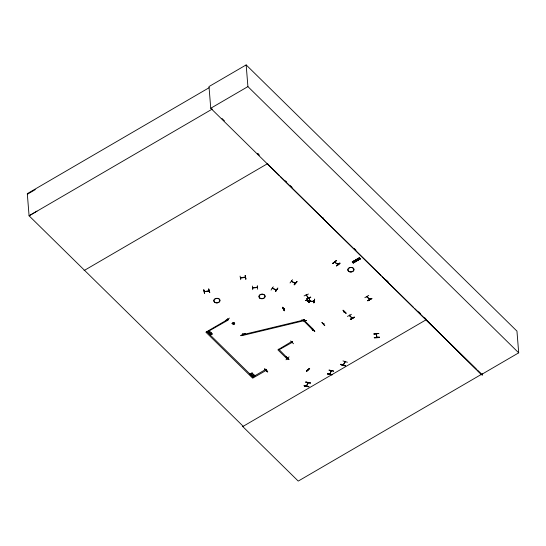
<?xml version="1.0" encoding="UTF-8"?>
<svg xmlns="http://www.w3.org/2000/svg" width="546" height="546" viewBox="0 0 546 546"><rect width="100%" height="100%" fill="white"/><g stroke="black" fill="none" stroke-linecap="round" stroke-linejoin="round"><path stroke-width="0.82" d="M306.422 320.516C304.149 320.099 296.341 319.976 306.422 320.468M304.224 319.97L304.026 319.874M307.903 300.532L308.005 301.262L307.93 300.846M308.824 386.5C304.572 387.018 300.723 384.323 308.818 386.541M304.19 385.688L308.824 386.657M308.749 386.868L304.129 385.838M332.077 374.768L327.45 373.587L332.091 374.761L327.382 373.942L332.091 374.761M376.535 334.172L376.508 333.852M334.616 262.278L338.049 264.592L337.892 263.957M334.766 261.827L334.896 262.462L334.657 261.807M337.728 264.394L338.199 264.523L338.138 264.127M338.165 264.476L334.718 262.148M287.414 358.162L286.855 358.094M287.046 358.067L287.019 358.422L287.387 357.848M292.233 342.055L292.206 342.41L292.09 341.912L292.062 342.308L292.506 342.055M313.015 329.723L312.858 330.344L313.131 329.702M344.424 311.473L344.499 311.964L344.308 311.486M345.393 365.54C345.686 366.011 340.24 365.472 340.936 364.209M345.297 365.902L340.847 364.537M345.386 365.724L340.922 364.414M308.156 382.739L306.422 386.152L308.115 382.412L308.176 382.773L307.842 383.005L307.896 382.398M329.716 374.208L331.388 370.454M330.03 373.942L329.989 373.614M331.408 370.85L329.859 374.283L329.832 373.58M283.613 308.961L284.152 308.961L284.05 308.497M283.667 308.579L283.674 309.077L284.166 308.688M307.63 300.989L307.459 300.962M376.31 333.859L376.344 334.227L376.283 333.545M376.31 333.899L376.849 337.455L376.76 336.786M232.009 323.43C235.715 319.512 235.435 327.757 232.023 323.314M308.77 302.552L309.534 298.901M309.002 302.525L309.712 298.915M309.882 300.86L309.841 300.375C308.845 301.337 313.704 301.542 314.223 300.764M313.691 300.812L313.779 301.208L313.684 300.723M313.793 300.689L313.745 301.18M314.673 299.31L313.848 302.777M307.78 300.853L308.019 301.228L307.958 300.709M304.02 319.915L303.917 320.263L303.876 319.881M310.462 300.853L305.589 300.464L310.415 300.866M307.48 369.505L307.685 369.71M329.675 374.201L329.654 373.846M343.461 364.776L343.434 364.421M366.782 296.751L369.662 299.59L369.56 298.915M369.335 299.31L369.813 299.495L369.758 299.112M369.778 299.467L366.892 296.355M264.619 369.096C267.069 370.161 270.236 374.959 264.619 369.103L267.499 371.922M267.683 371.649L264.796 368.83M290.643 340.922L293.509 343.755M324.836 325.546L321.935 322.55M227.395 319.171L227.75 319.765L227.648 319.089M227.846 319.287L227.894 319.69L227.436 319.451M242.595 334.37L242.888 334.643L242.956 334.172L243.257 335.326L303.44 320.836M352.15 317.704L352.252 318.379L349.392 315.527M352.361 318.27L349.563 315.479M344.983 361.377L344.874 361.923M282.732 307.33L284.48 310.66M305.767 382.173L310.483 382.971L305.842 381.975M329.095 370.058L333.647 371.062M283.661 308.947L283.981 308.476M307.992 301.174L307.528 301.174L307.924 301.01M204.293 291.544L209.05 290.957L208.981 290.438M204.695 291.12L204.839 291.359M208.579 290.861L208.647 290.492M209.043 290.936L209.111 290.588M240.745 279.689L240.083 276.105M207.412 331.988L208.961 332.023L209.5 330.774M208.395 332.951L208.633 333.347L209.173 332.084M209.289 333.831L210.838 333.865L211.37 332.616M210.271 334.794L210.503 335.189L211.043 333.927M249.884 373.887L251.426 373.928L251.965 372.679M250.86 374.856L251.099 375.252L251.638 373.99M251.754 375.73L253.303 375.764L253.835 374.522M252.737 376.699L252.969 377.095L253.508 375.832M252.361 286.043L252.743 289.687M208.408 333.135L208.852 332.098M210.285 334.978L210.722 333.94M250.88 375.034L251.317 373.996M252.75 376.877L253.187 375.839M209.186 332.268L210.695 332.125L209.282 332.016L209.719 330.992M211.063 334.104L212.571 333.961L211.159 333.852L211.589 332.835M251.651 374.167L253.16 374.024L251.747 373.914L252.184 372.898M253.528 376.01L255.037 375.866L253.624 375.757L254.054 374.733M306.183 295.024L308.408 298.191L308.292 297.461M308.162 297.925L308.565 298.13L308.538 297.727M308.545 298.082L306.367 294.963M240.554 277.846L245.311 277.313M245.42 277.47L244.936 277.361M290.028 282.93L292.519 279.723M342.97 360.92L347.427 362.251M345.229 361.363L343.1 365.028L343.072 364.632M343.345 365.021L345.249 361.677M271.041 290.09L273.28 286.8M252.566 287.817C252.743 287.565 259.323 287.831 256.886 287.1M256.9 287.435L257.453 287.517M366.994 296.396L367.103 297.072L367.014 296.71M243.025 334.561L242.711 333.961M349.508 315.131L349.686 315.847L349.802 315.363M306.688 386.138L306.572 385.496M331.231 370.42L331.245 371.164L331.21 370.748M276.078 289.503L276.208 289.728M277.675 288.268C270.973 298.662 282.644 280.978 275.423 291.441M286.868 358.299L287.312 358.067M344.349 311.821L344.007 312.039L344.553 311.909M331.279 371.116L331.04 370.727M209.077 290.929L204.32 291.666L204.32 291.223M291.352 281.47L291.53 281.047M291.817 281.176L291.782 281.681L291.68 281.333M295.058 282.773L295.058 283.162M294.983 283.108L295.168 282.691L295.045 283.183M296.833 281.531L294.151 284.835L297.024 281.756M296.874 281.688L294.185 284.821L296.847 281.654M306.313 294.649L306.586 295.318L306.156 294.71M245.284 276.979L245.331 277.498L245.393 277.006M252.545 287.496L253.023 287.94L253.037 287.455M345.072 362.018L345.072 361.315M343.298 365.035L343.277 364.373M285.974 359.78L289.087 356.845M287.565 358.606L288.029 358.681L287.476 358.224M287.96 358.292L287.865 358.763L287.694 358.142M307.528 369.854L307.93 369.874M306.415 371.307L309.493 368.366M292.103 342.267L292.601 342.151L292.226 342.383M287.346 358.224L287.285 357.746M307.48 301.167L307.937 301.044M336.281 260.742L332.746 263.397M336.316 260.797L332.732 263.411L336.118 260.66M336.459 265.793C342.322 260.21 339.673 264.755 336.438 265.759M339.844 263.042L336.452 265.943L340.028 263.322M313.766 301.044L314.155 301.051M309.507 300.348C308.449 301.372 315.103 302.211 314.127 300.716M27.348 194.28L35.285 189.599M37.012 211.118L29.081 215.8L243.229 426.337L242.799 426.59L298.239 481.087L481.524 374.303L477.907 370.748M246.164 64.913L209.002 86.561L210.749 108.265L481.538 374.488L518.7 352.832L516.953 331.129L246.164 64.913L247.911 86.609L518.7 352.832M209.111 87.722L27.3 193.646L29.081 215.8L212.367 109.016M210.749 108.265L247.911 86.609M84.091 270.55L267.806 163.513M266.66 370.099L252.682 378.187L205.883 332.18L227.662 319.492L228.221 320.045L207.187 332.016M359.63 258.033L352.245 261.957L359.411 257.719M352.368 262.08L359.439 257.849L360.38 258.743L353.323 263.029L353.016 262.722L360.374 258.668M352.579 262.285L359.616 257.978L352.245 261.95M353.071 262.735L360.128 258.565L360.449 258.9M353.139 262.844L360.312 258.749M360.38 258.743L353.282 262.94M303.31 320.673L304.074 320.229L313.691 329.682L312.926 330.132L303.283 320.4M368.782 295.379L364.844 297.679M288.254 358.592L287.51 359.309L277.887 349.85L291.762 341.482M292.363 341.755L292.349 342.308L279.197 349.686M371.86 298.553C359.445 305.275 380.077 293.666 367.922 300.846M265.998 369.267L252.866 376.917M242.765 426.549L426.085 319.806L482.343 375.355L482.214 373.696M225.498 320.495L229.47 318.093M227.464 319.478L227.9 319.669L227.825 319.301M242.731 334.241L242.574 334.036M240.984 335.592C248.068 331.149 244.635 334.834 240.963 335.558M311.773 328.644L314.851 331.367L311.759 328.46M313.111 330.043L312.694 330.043M323.382 323.682C323.928 324.351 323.798 323.915 323.334 323.758M323.498 324.147L323.833 323.628M345.98 313.206L343.052 310.23L346.15 313.138M351.412 314.291L347.447 316.441M350.348 319.328C357.186 314.653 354.088 318.632 350.327 319.294M350.341 319.478L354.32 317.171L350.361 319.451M285.981 356.634L289.011 359.411L285.92 356.511M266.434 370.434L266.407 370.12C267.042 370.297 266.12 370.604 266.25 369.963M266.387 370.434L266.639 369.874M276.18 289.407L276.529 289.865L272.495 288.356M253.057 287.913L252.982 287.421M203.651 289.844L204.443 293.414M291.441 281.361L295.529 283.203L295.447 282.814M323.662 323.519L323.826 323.983L323.771 323.505M266.55 370.12L266.018 369.54M304.088 295.905L308.415 294.021M310.66 297.106L306.34 299.092M306.326 299.044L310.783 297.42L310.647 297.072M344.178 311.786L344.205 312.107M312.858 330.378L312.906 329.859M272.113 288.206L276.433 290.022L276.481 289.51M287.899 358.79L287.858 358.442M307.391 299.317L309.138 302.675L307.398 299.331M282.521 307.432L282.76 307.166L284.514 310.694M334.93 262.49L334.889 262.141M295.372 283.299L291.393 281.49M256.941 287.1L256.989 287.257M243.011 334.65L303.194 320.161M311.807 328.59L314.632 331.497M307.507 369.819L307.821 369.697M208.729 289.059L209.794 292.581L208.715 288.875M283.715 309.097L283.756 308.749M245.195 275.58L245.925 279.163L245.256 275.553M241.83 277.477L244.103 277.238M245.379 277.457L240.602 277.989L241.073 277.559M207.432 332.166L208.865 332.275M209.302 334.009L210.742 334.118M249.897 374.071L251.331 374.181M251.767 375.914L253.208 376.023M373.955 333.995L378.822 333.565M373.955 334.07L378.815 333.449L373.942 333.879M374.29 337.551L379.163 337.121M374.324 337.892C384.418 336.745 377.498 338.261 374.29 337.51M257.343 285.613L257.657 289.23M252.648 287.947L257.398 287.517M307.186 299.372L308.906 302.58M204.354 291.687L204.361 291.175M257.364 287.046L257.357 287.558M240.636 277.975L240.527 277.525M305.603 300.58L310.428 300.983M306.388 295.345L306.333 294.683M312.817 330.371L312.742 329.88M272.522 288.677L272.611 288.192M245.693 279.156L245.215 275.409M329.026 370.188L333.667 371.178M305.774 382.104L310.415 383.094M241.093 277.784L240.963 277.443M340.922 364.243L345.379 365.581M307.794 370.004L307.657 369.389M307.61 301.296L307.528 300.805M337.994 264.578L338.022 264.278M376.481 333.886L376.815 337.435L376.815 336.821M308.094 300.86L308.067 300.546M208.674 290.991L208.599 290.54M369.587 299.542L369.485 298.908M349.645 315.834L349.658 315.499M222.01 118.496L224.42 120.864M257.562 153.446L259.37 155.221M285.435 180.856L286.657 182.05M290.301 185.633L292.13 187.428M322.529 217.322L323.751 218.516M354.156 248.41L355.978 250.205M386.384 280.098L388.206 281.886M418.611 311.78L420.434 313.575M424.692 317.758L425.907 318.953M267.376 163.766L279.532 175.723M280.753 176.918L381.088 275.566M382.302 276.761L413.315 307.248M414.53 308.442L441.148 334.616M442.356 335.797L476.098 368.973M357.814 260.237L356.845 259.22M353.03 261.52L353.992 262.462M352.313 261.937L353.276 262.885M291.789 341.755L292.349 342.308M288.274 358.865L278.637 349.133M257.589 153.426L258.79 154.614M345.932 313.261L343.079 310.23M324.631 325.641L321.963 322.515M285.947 356.511L288.779 359.357M309.445 300.826L309.398 300.382M371.73 298.403L367.779 300.675M244.956 333.463L240.977 335.742L245.093 333.613M366.769 296.792L366.755 296.437M349.385 315.561L349.399 315.24M227.853 319.615L227.545 319.055M284.282 310.742L282.541 307.398L284.261 310.776M303.221 320.427L303.467 321.103M272.195 288.554L272.195 288.09M203.863 289.66L204.689 293.209M379.19 337.462L379.156 337.08M256.879 287.21L256.913 287.565M379.177 337.291L374.303 337.721M376.453 333.531L376.515 334.248M369.349 298.99L369.362 299.358M359.657 259.091L358.695 258.142M359.172 259.37L358.21 258.422M358.449 259.794L357.487 258.845M357.091 260.585L356.128 259.637M349.365 315.213L349.413 315.608M344.035 311.643L344.11 312.135M337.701 264.059L337.728 264.428M344.847 361.609L344.874 362.012M335.005 261.991L335.073 262.387M334.541 261.903L334.602 262.292M306.559 294.915L306.586 295.318M309.466 368.338C300.102 377.723 316.284 362.503 306.388 371.273M304.156 319.608L304.17 320.222L303.992 319.594M303.931 319.628L303.931 320.202M307.924 369.54L307.992 369.935M307.971 382.337L307.985 383.08M307.787 382.644L307.828 383.046M306.402 385.763L306.442 386.165M291.325 281.149L291.407 281.538M292.533 341.857L292.438 341.762M287.585 358.128L287.708 358.469M286.903 357.923L286.971 358.415M252.641 287.449L252.689 287.967M253.426 377.47L206.627 331.463M244.949 277.02L244.997 277.532L244.854 277.156M240.622 277.477L240.677 277.996M242.779 333.968L242.854 334.609M314.626 299.167L313.861 302.955L314.619 299.153M232.903 323.055L232.698 323.689L233.326 324.112L234.37 323.601L233.736 322.843L232.903 323.055M376.651 337.483L376.569 336.841L376.651 337.483M349.003 271.608A3.044 2.266 -4.6 0 0 353.91 270.011A3.044 2.266 -4.6 0 0 349.802 267.697A3.044 2.266 -4.6 0 0 349.003 271.608M348.996 271.458A3.03 2.259 -4.6 0 0 353.883 269.867A3.03 2.259 -4.6 0 0 349.795 267.56A3.03 2.259 -4.6 0 0 348.996 271.458M260.121 298.355A3.044 2.266 -4.6 0 0 265.028 296.758A3.044 2.266 -4.6 0 0 260.927 294.444A3.044 2.266 -4.6 0 0 260.121 298.355M260.121 298.212A3.03 2.259 -4.6 0 0 265.008 296.615A3.03 2.259 -4.6 0 0 260.92 294.314A3.03 2.259 -4.6 0 0 260.121 298.212M214.994 302.504A3.044 2.266 -4.6 0 0 219.901 300.907A3.044 2.266 -4.6 0 0 215.8 298.594A3.044 2.266 -4.6 0 0 214.994 302.504M214.994 302.368A3.03 2.259 -4.6 0 0 219.881 300.771A3.03 2.259 -4.6 0 0 215.793 298.471A3.03 2.259 -4.6 0 0 214.994 302.368"/></g></svg>
